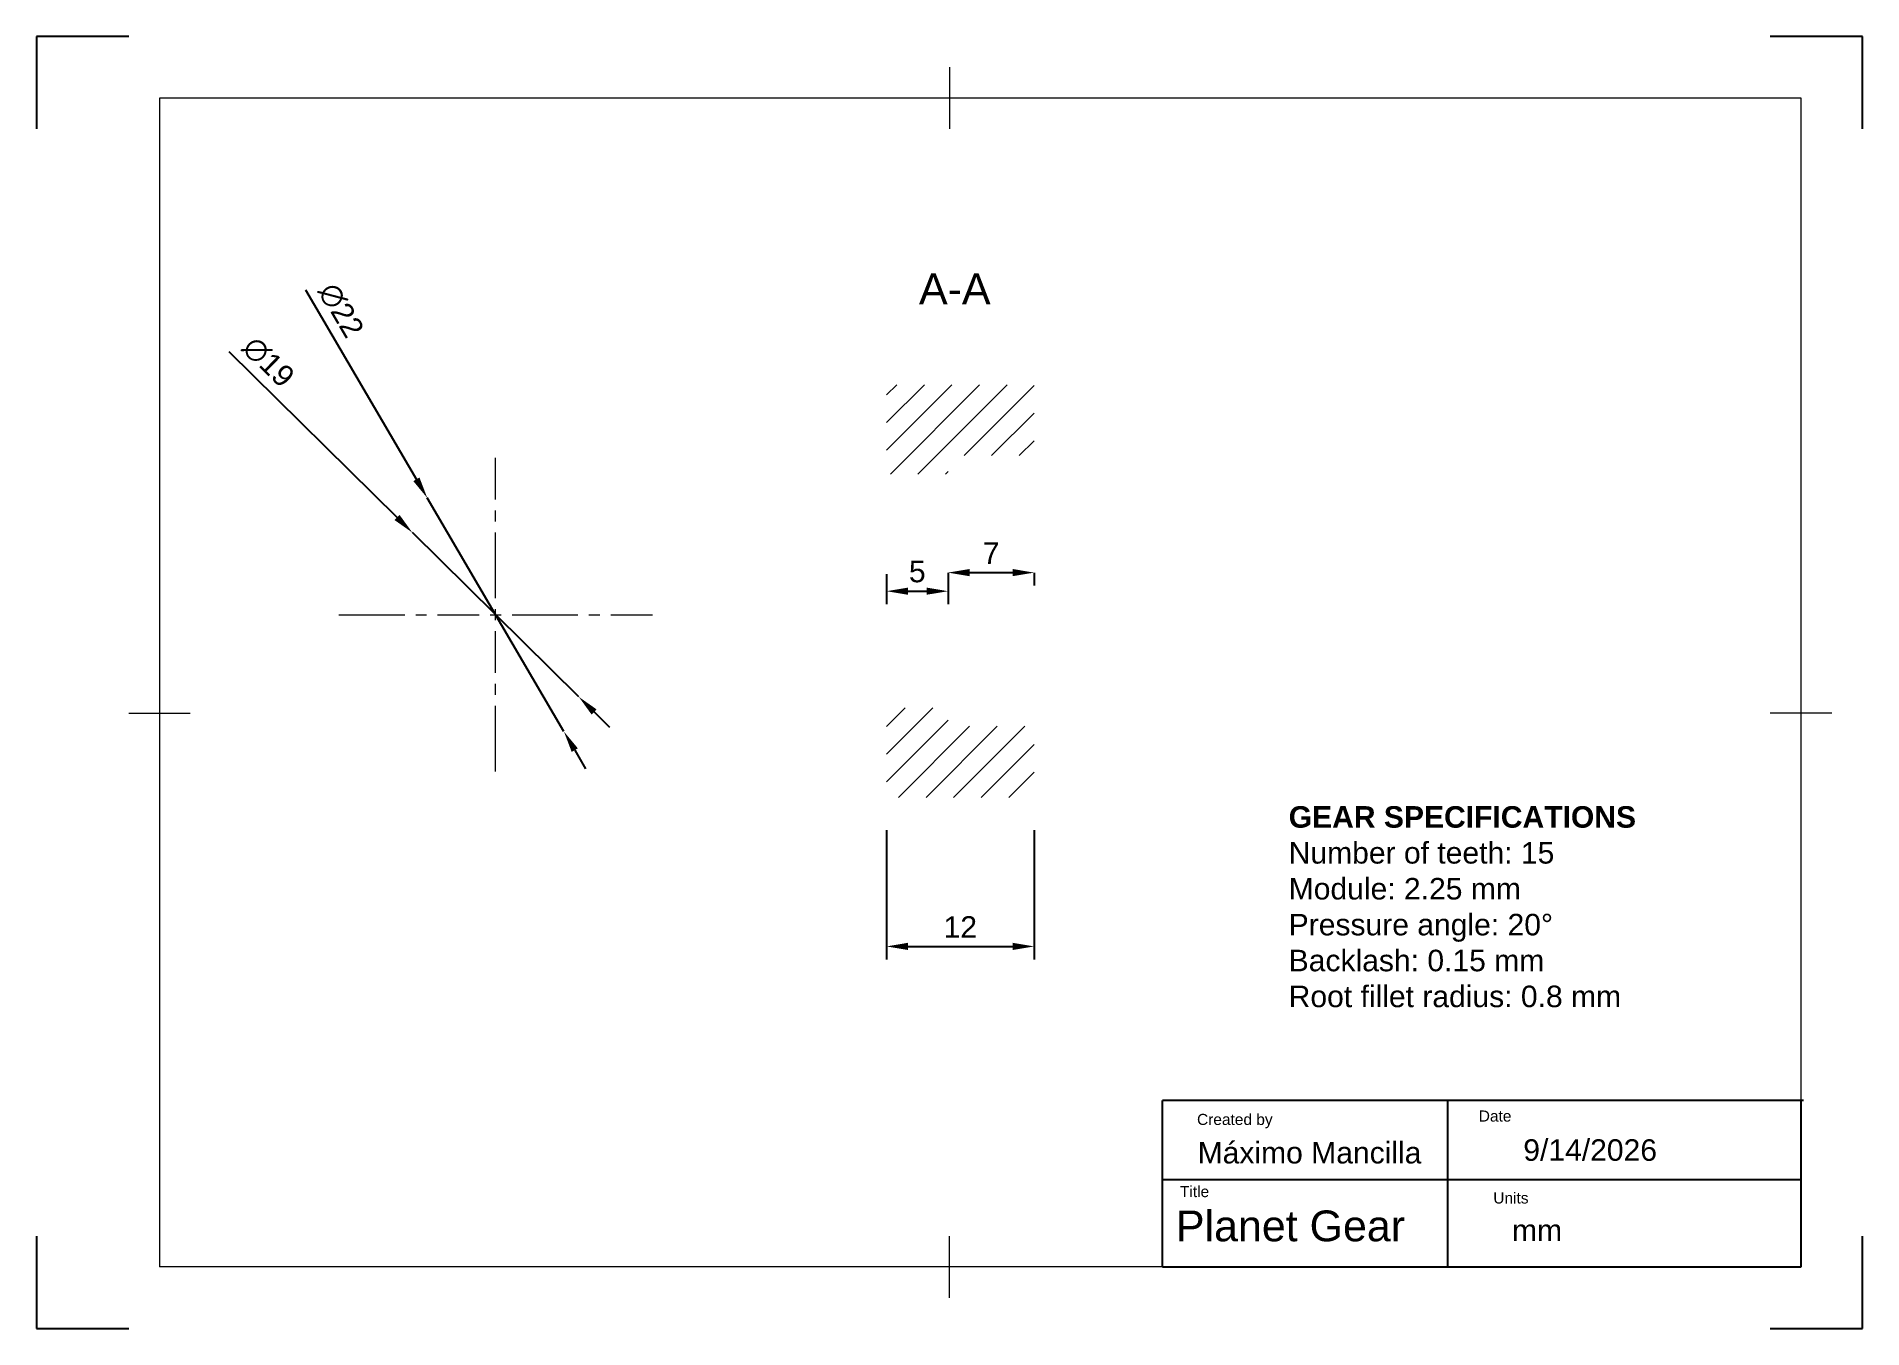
# Paper-space layout 'Sheet1' of a CAD drawing. Header units: millimetres. Extents: x 0 to 297, y 0 to 210.
import ezdxf
from ezdxf.enums import TextEntityAlignment as Align

# ---------------------------------------------------------------- set-up
doc = ezdxf.new("R2010")
doc.units = ezdxf.units.MM
doc.header["$LTSCALE"] = 0.75
doc.linetypes.add('CENTER2', pattern=[28.575, 19.05, -3.175, 3.175, -3.175])
for name, color, linetype, lineweight in [('BORDER', 7, 'Continuous', 18), ('FD_Dimensions', 7, 'Continuous', 18), ('Hatching', 7, 'Continuous', 18), ('Notes', 7, 'Continuous', 18), ('Smart Centers', 7, 'CENTER2', 18), ('TITLEBLOCK', 7, 'Continuous', 25), ('View Labels', 7, 'Continuous', 18)]:
    doc.layers.add(name, color=color, linetype=linetype, lineweight=lineweight)
doc.styles.add('FusionTitle', font='arial.ttf')
doc.styles.get("Standard").update_dxf_attribs({"font": 'arial.ttf'})
doc.dimstyles.new('Dim-ISO-25', dxfattribs={"dimtxt": 3.5, "dimasz": 3.5, "dimexe": 2.1, "dimexo": 2.1, "dimgap": 1.4, "dimtad": 1, "dimzin": 12, "dimdsep": 46, "dimtxsty": 'Standard', "dimcen": 0, "dimazin": 3, "dimtp": 0.1, "dimtm": 0.1, "dimtfac": 0.714286, "dimtmove": 0, "dimatfit": 3, "dimfxl": 1, "dimtzin": 12, "dimarcsym": 0})

# ---------------------------------------------------------------- blocks, each defined once
blk = doc.blocks.new('ISO_A4(L)_SHEET')
at = {"layer": 'BORDER'}
for p, q in [((148.5, 205), (148.5, 195)), ((287, 200), (20, 200)), ((20, 200), (20, 10)), ((287, 10), (287, 200)), ((15, 100), (25, 100)), ((292, 100), (282, 100)), ((148.5, 5), (148.5, 15)), ((287, 10), (20, 10))]:
    blk.add_line(p, q, dxfattribs=at)
at = {"layer": 'Defpoints'}
for p, q in [((0, 210), (0, 195)), ((15, 210), (0, 210)), ((297, 210), (282, 210)), ((297, 195), (297, 210)), ((0, 15), (0, 0)), ((297, 0), (297, 15)), ((0, 0), (15, 0)), ((282, 0), (297, 0))]:
    blk.add_line(p, q, dxfattribs=at)
blk = doc.blocks.new('ISO_TITLEBLOCK 1')
at = {"layer": 'TITLEBLOCK'}
for p, q in [((0.39, 27.07), (-103.85, 27.07)), ((-103.85, 0), (-103.85, 27.07)), ((-57.45, -0.13), (-57.45, 26.93)), ((0, 0), (0, 27.07)), ((-103.85, 14.24), (-0.13, 14.24)), ((-103.85, 0), (0, 0))]:
    blk.add_line(p, q, dxfattribs=at)
at = {"layer": 'TITLEBLOCK', "style": 'FusionTitle'}
for s, p in [('Created by', (-98.24, 24.88)), ('Date', (-52.41, 25.43)), ('Title', (-101.01, 13.15)), ('Units', (-50.05, 12.11))]:
    blk.add_text(s, height=1.8, dxfattribs=at).set_placement(p, align=Align.TOP_LEFT)
blk.add_attdef('CREATED_DATE', text='', height=3.5, dxfattribs=at).set_placement((-23.42, 20.75), align=Align.TOP_RIGHT)
for tag, height, p in [('CREATED_BY', 3.5, (-98.14, 20.32)), ('TITLE_1', 5, (-101.67, 9.17))]:
    blk.add_attdef(tag, text='', height=height, dxfattribs=at).set_placement(p, align=Align.TOP_LEFT)
blk.add_attdef('Units', text='', height=3.5, dxfattribs=at).set_placement((-42.93, 7.7), align=Align.TOP_CENTER)
blk = doc.blocks.new('*D26')
at = {"layer": 'Defpoints', "color": 0, "transparency": 16777216}
for p in [(63.56, 135), (85.78, 97.03)]:
    blk.add_point(p, dxfattribs=at)
at = {"layer": 'FD_Dimensions', "color": 0, "lineweight": -2, "transparency": 16777216}
for p, q in [((43.76, 168.83), (61.79, 138.02)), ((85.78, 97.03), (63.56, 135)), ((87.55, 94.01), (89.32, 90.99))]:
    blk.add_line(p, q, dxfattribs=at)
at = {"layer": 'FD_Dimensions', "color": 0, "transparency": 16777216}
for points in [[(62.29, 138.32), (61.29, 137.73), (63.56, 135)], [(88.05, 94.3), (87.05, 93.71), (85.78, 97.03)]]:
    blk.add_solid(points, dxfattribs=at)
at = {"layer": 'FD_Dimensions', "color": 0, "transparency": 16777216, "insert": (49.52, 165.49), "char_height": 3.5, "attachment_point": 5, "rotation": 300.3407}
blk.add_mtext('∅22', dxfattribs=at)
blk = doc.blocks.new('*D27')
at = {"layer": 'Defpoints', "color": 0, "transparency": 16777216}
for p in [(61.14, 129.36), (88.2, 102.67)]:
    blk.add_point(p, dxfattribs=at)
at = {"layer": 'FD_Dimensions', "color": 0, "lineweight": -2, "transparency": 16777216}
for p, q in [((31.27, 158.83), (58.65, 131.82)), ((88.2, 102.67), (61.14, 129.36)), ((90.69, 100.21), (93.18, 97.75))]:
    blk.add_line(p, q, dxfattribs=at)
at = {"layer": 'FD_Dimensions', "color": 0, "transparency": 16777216}
for points in [[(59.06, 132.23), (58.24, 131.4), (61.14, 129.36)], [(91.1, 100.63), (90.28, 99.8), (88.2, 102.67)]]:
    blk.add_solid(points, dxfattribs=at)
at = {"layer": 'FD_Dimensions', "color": 0, "transparency": 16777216, "insert": (37.72, 157.09), "char_height": 3.5, "attachment_point": 5, "rotation": 315.3868}
blk.add_mtext('∅19', dxfattribs=at)
blk = doc.blocks.new('*D31')
at = {"layer": 'Defpoints', "color": 0, "transparency": 16777216}
for p in [(138.26, 124.73), (148.26, 124.73), (148.26, 119.84)]:
    blk.add_point(p, dxfattribs=at)
at = {"layer": 'FD_Dimensions', "color": 0, "lineweight": -2, "transparency": 16777216}
for p, q in [((138.26, 122.63), (138.26, 117.74)), ((148.26, 122.63), (148.26, 117.74)), ((141.76, 119.84), (144.76, 119.84))]:
    blk.add_line(p, q, dxfattribs=at)
at = {"layer": 'FD_Dimensions', "color": 0, "transparency": 16777216}
for points in [[(141.76, 120.43), (141.76, 119.26), (138.26, 119.84)], [(144.76, 120.43), (144.76, 119.26), (148.26, 119.84)]]:
    blk.add_solid(points, dxfattribs=at)
at = {"layer": 'FD_Dimensions', "color": 0, "transparency": 16777216, "insert": (143.26, 123.02), "char_height": 3.5, "attachment_point": 5}
blk.add_mtext('5', dxfattribs=at)
blk = doc.blocks.new('*D32')
at = {"layer": 'Defpoints', "color": 0, "transparency": 16777216}
for p in [(148.26, 124.95), (162.26, 124.95), (162.26, 122.86)]:
    blk.add_point(p, dxfattribs=at)
at = {"layer": 'FD_Dimensions', "color": 0, "lineweight": -2, "transparency": 16777216}
for p, q in [((148.26, 122.85), (148.26, 120.76)), ((151.76, 122.86), (158.76, 122.86)), ((162.26, 122.85), (162.26, 120.76))]:
    blk.add_line(p, q, dxfattribs=at)
at = {"layer": 'FD_Dimensions', "color": 0, "transparency": 16777216}
for points in [[(151.76, 123.45), (151.76, 122.28), (148.26, 122.86)], [(158.76, 123.45), (158.76, 122.28), (162.26, 122.86)]]:
    blk.add_solid(points, dxfattribs=at)
at = {"layer": 'FD_Dimensions', "color": 0, "transparency": 16777216, "insert": (155.26, 126.01), "char_height": 3.5, "attachment_point": 5}
blk.add_mtext('7', dxfattribs=at)
blk = doc.blocks.new('*D33')
at = {"layer": 'Defpoints', "color": 0, "transparency": 16777216}
for p in [(138.26, 83.1), (162.26, 83.1), (162.26, 62.1)]:
    blk.add_point(p, dxfattribs=at)
at = {"layer": 'FD_Dimensions', "color": 0, "lineweight": -2, "transparency": 16777216}
for p, q in [((138.26, 81), (138.26, 60)), ((162.26, 81), (162.26, 60)), ((141.76, 62.1), (158.76, 62.1))]:
    blk.add_line(p, q, dxfattribs=at)
at = {"layer": 'FD_Dimensions', "color": 0, "transparency": 16777216}
for points in [[(141.76, 62.69), (141.76, 61.52), (138.26, 62.1)], [(158.76, 62.69), (158.76, 61.52), (162.26, 62.1)]]:
    blk.add_solid(points, dxfattribs=at)
at = {"layer": 'FD_Dimensions', "color": 0, "transparency": 16777216, "insert": (150.26, 65.26), "char_height": 3.5, "attachment_point": 5}
blk.add_mtext('12', dxfattribs=at)
blk = doc.blocks.new('*U34')
at = {"layer": 'Smart Centers', "color": 0, "ltscale": 0.75, "transparency": 16777216}
for p, q in [((0, 2.68), (0, 25.5)), ((-25.5, 0), (-2.68, 0)), ((2.68, 0), (25.5, 0)), ((0, -25.5), (0, -2.68))]:
    blk.add_line(p, q, dxfattribs=at)
at = {"layer": 'Smart Centers', "color": 0, "linetype": 'Continuous', "ltscale": 0.75, "transparency": 16777216}
for p, q in [((-0.89, 0), (0.89, 0)), ((0, -0.89), (0, 0.89))]:
    blk.add_line(p, q, dxfattribs=at)

psp = doc.layouts.new('Sheet1')

# ---------------------------------------------------------------- hatches: boundary and pattern name
at = {"layer": 'Hatching'}
h = psp.add_hatch(dxfattribs=at)
h.set_pattern_fill('ANSI31', color=256, style=0)
h.paths.add_polyline_path([(138.265, 86.31), (162.265, 86.31), (162.265, 97.883), (148.265, 97.883), (148.265, 100.883), (138.265, 100.883)], flags=0)
h.paths.add_polyline_path([(162.265, 153.387), (138.265, 153.387), (138.265, 138.883), (148.265, 138.883), (148.265, 141.883), (162.265, 141.883)], flags=0)

# ---------------------------------------------------------------- block references
at = {"layer": 'BORDER'}
psp.add_blockref('ISO_A4(L)_SHEET', (0, 0), dxfattribs=at)
at = {"layer": 'Smart Centers', "ltscale": 0.75}
psp.add_blockref('*U34', (74.67, 116.013), dxfattribs=at)
at = {"layer": 'TITLEBLOCK'}
psp.add_blockref('ISO_TITLEBLOCK 1', (287, 10), dxfattribs=at).add_auto_attribs({'CREATED_BY': 'Máximo Mancilla', 'TITLE_1': 'Planet Gear', 'CREATED_DATE': '9/14/2026', 'Units': 'mm'})

# ---------------------------------------------------------------- texts
at = {"layer": 'Notes', "insert": (203.671, 84.899), "char_height": 3.5, "attachment_point": 1}
psp.add_mtext_dynamic_manual_height_columns('{\\fArial|b1|i0|c0|p34;GEAR SPECIFICATIONS^J}Number of teeth: 15^JModule: 2.25 mm^JPressure angle: 20°^JBacklash: 0.15 mm^JRoot fillet radius: 0.8 mm', width=60.15326, gutter_width=17.5, heights=[0], dxfattribs=at)
at = {"layer": 'View Labels', "insert": (149.361, 166.496), "char_height": 5, "width": 14.16439, "attachment_point": 8}
psp.add_mtext('A-A', dxfattribs=at)

# ---------------------------------------------------------------- dimensions: what is measured, and where the dimension line sits
at = {"layer": 'FD_Dimensions'}
for p1, p2, picture, middle in [((85.783, 97.026), (63.557, 135), '*D26', (46.683, 163.828)), ((88.195, 102.669), (61.144, 129.357), '*D27', (35.408, 154.748))]:
    dim = psp.add_diameter_dim_2p(p1=p1, p2=p2, dimstyle='Dim-ISO-25', override={"dimlfac": -0.5, "dimclrd": 0, "dimclre": 0}, dxfattribs=at)
    dim.commit()
    dim.dimension.update_dxf_attribs({"geometry": picture, "text_midpoint": middle, "dimtype": 163})
for base, p1, p2, picture, middle in [((162.265, 122.863), (148.265, 124.95), (162.265, 124.95), '*D32', (155.265, 126.013)), ((148.265, 119.843), (138.265, 124.734), (148.265, 124.734), '*D31', (143.265, 123.023))]:
    dim = psp.add_linear_dim(base=base, p1=p1, p2=p2, angle=180, dimstyle='Dim-ISO-25', override={"dimlfac": -0.5, "dimclrd": 0, "dimclre": 0}, dxfattribs=at)
    dim.commit()
    dim.dimension.update_dxf_attribs({"geometry": picture, "text_midpoint": middle})
dim = psp.add_aligned_dim(p1=(138.265, 83.103), p2=(162.265, 83.103), distance=-21, dimstyle='Dim-ISO-25', override={"dimlfac": -0.5, "dimclrd": 0, "dimclre": 0}, dxfattribs=at)
dim.commit()
dim.dimension.update_dxf_attribs({"geometry": '*D33', "text_midpoint": (150.265, 65.26)})

doc.saveas('drawing.dxf')
